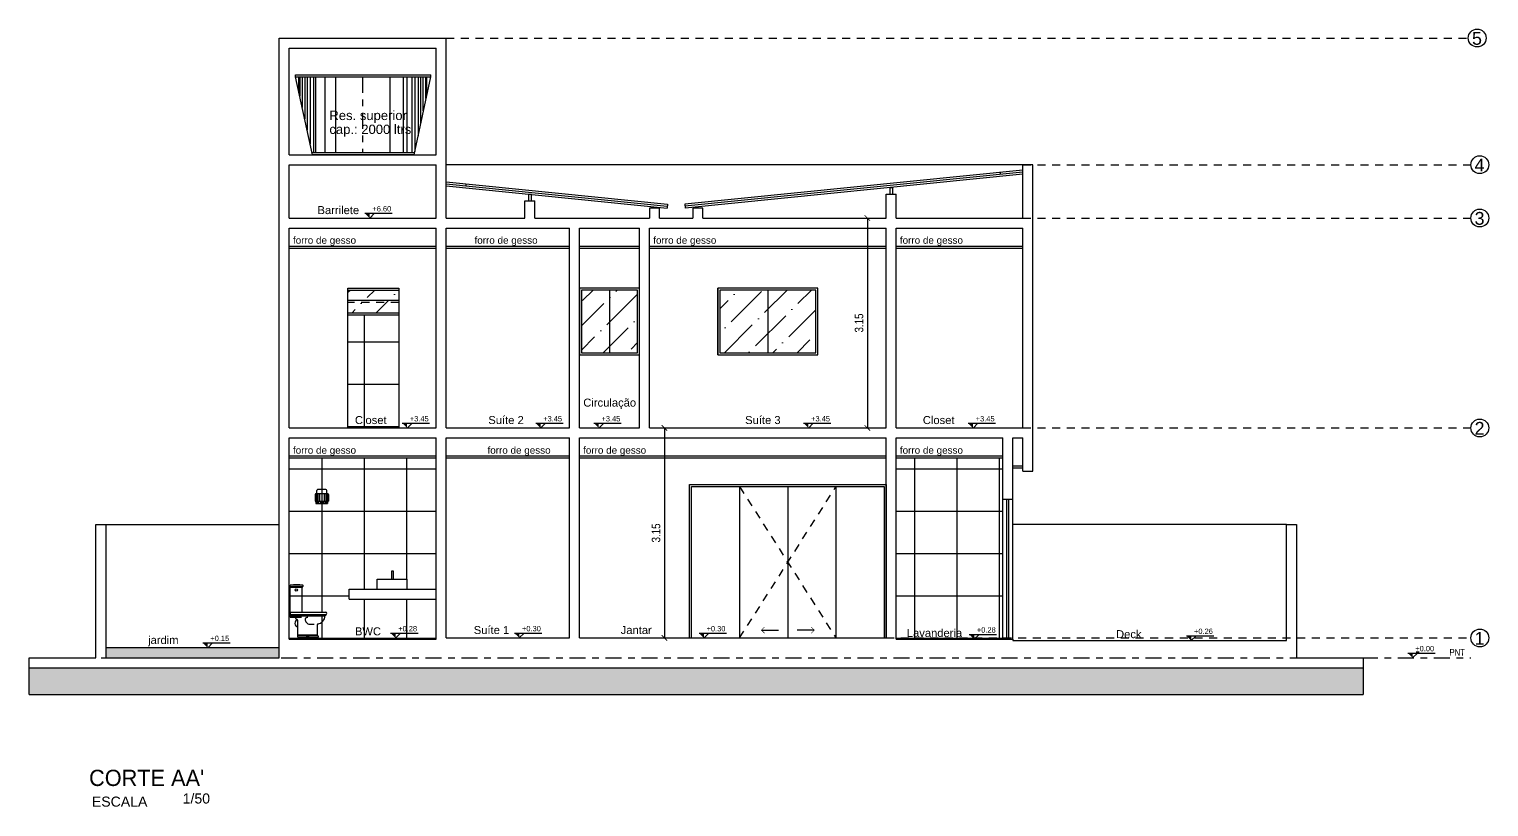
# Model space of a CAD drawing. Header units: millimetres. Extents: x 2150 to 2328, y 1207 to 1262.
# Drawn here: x 2149.67 to 2171.56, y 1227.62 to 1239.28 of the extents above; entities that cross this region are included whole.
import ezdxf

# ---------------------------------------------------------------- set-up
doc = ezdxf.new("R2010")
doc.units = ezdxf.units.MM
doc.header["$LTSCALE"] = 0.01
doc.linetypes.add('ACAD_ISO02W100', pattern=[15, 12, -3])
doc.linetypes.add('ACAD_ISO04W100', pattern=[30, 24, -3, 0, -3])
for name, color, linetype in [('Linha corte', 1, 'ACAD_ISO04W100'), ('LINHAS GERAIS', 7, 'Continuous'), ('LINHAS GERAIS.', 7, 'Continuous'), ('Parede', 210, 'Continuous'), ('PAREDE CORTADA 0.6', 210, 'Continuous'), ('PAREDE-VISTA-02', 163, 'Continuous'), ('PILAR', 3, 'Continuous'), ('texto', 7, 'Continuous'), ('TEXTO-02', 7, 'Continuous')]:
    doc.layers.add(name, color=color, linetype=linetype)
doc.layers.add('LINHA FINA       0.0', color=7, linetype='Continuous', lineweight=0)
doc.styles.add('100-AMBIENTE', font='ARIALN.TTF', dxfattribs={"height": 0.22})
doc.styles.add('ARIAL NARROW', font='ARIALN.TTF')
doc.styles.add('CP', font='swiss.ttf', dxfattribs={"height": 0.12})
doc.styles.add('STYLE1', font='arial.ttf', dxfattribs={"height": 0.35})
doc.styles.add('Utsaah', font='', dxfattribs={"height": 0.147484})
doc.styles.get('Utsaah').set_extended_font_data('Utsaah')
doc.dimstyles.new('1-75', dxfattribs={"dimscale": 75, "dimtxt": 0.0017, "dimasz": 0.0011, "dimexe": 0.02, "dimexo": 0.04, "dimgap": 0.0008, "dimtad": 3, "dimzin": 4, "dimdsep": 46, "dimtxsty": 'ARIAL NARROW', "dimblk": 'ARCHTICK', "dimcen": 0.0013, "dimse1": 1, "dimse2": 1, "dimclrd": 256, "dimclre": 256, "dimclrt": 7, "dimaunit": 1, "dimadec": 1, "dimazin": 0, "dimtfac": 1, "dimtix": 1, "dimtmove": 2, "dimatfit": 3, "dimldrblk": 'SETA', "dimfxl": 0, "dimtolj": 1, "dimtzin": 4, "dimarcsym": 0})
pattern_1 = [(360, (849.7729, 3619.6499), (2e-16, 0.635), []), (90, (849.7729, 3619.6499), (-0.635, 2e-16), [])]

# ---------------------------------------------------------------- blocks, each defined once
blk = doc.blocks.new('_ArchTick')
at = {"color": 0, "linetype": 'ByBlock', "const_width": 0.15}
blk.add_lwpolyline([(-0.5, -0.5), (0.5, 0.5)], dxfattribs=at)
blk = doc.blocks.new('SETA')
at = {"color": 0}
blk.add_line((0, 0), (-1.5, 0), dxfattribs=at)
at = {"color": 0, "const_width": 0.1}
blk.add_lwpolyline([(-0.57, 0.57), (0, 0), (-0.57, -0.57)], dxfattribs=at)
blk = doc.blocks.new('fbs')
at = {"layer": 'LINHAS GERAIS.'}
for p, q in [((1441.616, 1203.841), (1441.616, 1204.239)), ((1441.806, 1204.219), (1441.616, 1204.219)), ((1441.796, 1204.206), (1441.616, 1204.206)), ((1441.796, 1203.841), (1441.796, 1204.206)), ((1441.802, 1204.21), (1441.806, 1204.219)), ((1441.616, 1203.831), (1441.616, 1203.761)), ((1441.616, 1203.8), (1442.148, 1203.8)), ((1441.616, 1203.78), (1442.138, 1203.78)), ((1441.621, 1203.836), (1441.791, 1203.836)), ((1441.695, 1203.756), (1441.621, 1203.756)), ((1441.787, 1203.756), (1441.695, 1203.756)), ((1441.695, 1203.751), (1441.695, 1203.756)), ((1441.731, 1203.613), (1441.731, 1203.698)), ((1441.791, 1203.836), (1442.148, 1203.836)), ((1442.148, 1203.8), (1442.148, 1203.79)), ((1441.731, 1203.461), (1441.731, 1203.613)), ((1442.021, 1203.49), (1441.731, 1203.49)), ((1442.031, 1203.476), (1441.731, 1203.476)), ((1441.908, 1203.653), (1441.977, 1203.653)), ((1442.021, 1203.646), (1442.021, 1203.49)), ((1441.736, 1203.456), (1442.031, 1203.456))]:
    blk.add_line(p, q, dxfattribs=at)
blk.add_circle((1441.706, 1204.168), 0.0175, dxfattribs=at)
for centre, radius, start, end in [((1441.717, 1203.545), 0.701, 82.7293, 98.2569), ((1441.796, 1204.212), 0.006, 270, 339.5545), ((1441.797, 1204.23), 0.0142, 312.2267, 51.2215), ((1441.653, 1203.717), 0.051, 30.1251, 30.1251), ((1441.621, 1203.841), 0.005, 180, 270), ((1441.621, 1203.831), 0.005, 90, 180), ((1441.621, 1203.761), 0.005, 180, 270), ((1441.745, 1203.67), 0.058, 114.8655, 256.032), ((1441.708, 1203.749), 0.0132, 174.5119, 239.4282), ((1441.68, 1203.691), 0.0516, 37.894, 65.3351), ((1441.68, 1203.691), 0.0516, 4.5586, 37.894), ((1441.791, 1203.841), 0.005, 270, 0), ((1441.911, 1203.723), 0.0702, 173.382, 267.5459), ((1441.871, 1203.725), 0.0312, 75.0966, 168.5927), ((1442.002, 1203.79), 0.137, 281.8866, 355.8585), ((1442.138, 1203.79), 0.01, 270, 0), ((1442.148, 1203.818), 0.018, 270, 90), ((1441.881, 1203.453), 0.0242, 98.9734, 170.7751), ((1441.873, 1203.453), 0.0242, 9.2249, 81.0266), ((1442.032, 1203.646), 0.011, 101.8866, 180), ((1442.017, 1203.477), 0.0139, 358.5559, 73.7774), ((1442.031, 1203.466), 0.01, 0, 90), ((1441.736, 1203.461), 0.005, 180, 270), ((1442.031, 1203.466), 0.01, 270, 0)]:
    blk.add_arc(centre, radius, start, end, dxfattribs=at)
blk = doc.blocks.new('de')
at = {"layer": 'LINHAS GERAIS.', "color": 5}
for p, q in [((2378.517, 1309.542), (2378.487, 1309.542)), ((2378.487, 1307.513), (2378.487, 1309.542)), ((2379.683, 1309.288), (2378.517, 1309.542)), ((2378.517, 1307.513), (2378.517, 1309.542)), ((2379.653, 1309.293), (2379.653, 1307.762)), ((2379.683, 1309.288), (2379.683, 1308.61)), ((2379.683, 1308.61), (2379.683, 1307.768)), ((2379.683, 1307.768), (2378.517, 1307.513)), ((2378.517, 1307.513), (2378.487, 1307.513))]:
    blk.add_line(p, q, dxfattribs=at)
at = {"layer": 'LINHAS GERAIS.', "color": 253}
for p, q in [((2378.517, 1309.477), (2378.747, 1309.477)), ((2378.517, 1309.468), (2378.795, 1309.468)), ((2378.517, 1309.459), (2378.838, 1309.459)), ((2378.517, 1309.422), (2379.027, 1309.422)), ((2378.517, 1309.385), (2379.214, 1309.385)), ((2378.517, 1309.348), (2379.401, 1309.348)), ((2378.517, 1309.302), (2379.634, 1309.302)), ((2378.517, 1309.256), (2379.653, 1309.256)), ((2378.517, 1309.182), (2379.653, 1309.182)), ((2378.517, 1309.126), (2379.653, 1309.126)), ((2378.517, 1308.923), (2379.653, 1308.923)), ((2378.517, 1308.112), (2379.653, 1308.112)), ((2378.517, 1307.953), (2379.653, 1307.953)), ((2378.517, 1307.81), (2379.653, 1307.81)), ((2378.517, 1307.779), (2379.653, 1307.779)), ((2378.517, 1307.733), (2379.525, 1307.733)), ((2378.517, 1307.687), (2379.313, 1307.687)), ((2378.517, 1307.65), (2379.145, 1307.65)), ((2378.517, 1307.613), (2378.976, 1307.613)), ((2378.517, 1307.576), (2378.805, 1307.576)), ((2378.517, 1307.567), (2378.766, 1307.567)), ((2378.517, 1307.558), (2378.723, 1307.558))]:
    blk.add_line(p, q, dxfattribs=at)
at = {"layer": 'LINHAS GERAIS.', "color": 253, "linetype": 'ACAD_ISO04W100'}
blk.add_line((2378.517, 1308.518), (2379.653, 1308.518), dxfattribs=at)
at = {"layer": 'texto', "style": 'CP'}
for s, p in [('Res. superior', (2379.163, 1308.019)), ('cap.: 2000 ltrs', (2379.372, 1308.019))]:
    blk.add_text(s, height=0.14, rotation=90, dxfattribs=at).set_placement(p)
blk = doc.blocks.new('*D485')
at = {"layer": 'Defpoints', "color": 0}
for p in [(2159.252, 1233.299), (2159.198, 1230.149), (2159.252, 1230.149)]:
    blk.add_point(p, dxfattribs=at)
at = {"layer": 'PILAR', "lineweight": -2}
blk.add_line((2159.198, 1233.299), (2159.198, 1230.149), dxfattribs=at)
at = {"layer": 'PILAR', "lineweight": -2, "xscale": 0.0825, "yscale": 0.0825, "zscale": 0.0825}
for p, rotation in [((2159.198, 1233.299), 90), ((2159.198, 1230.149), 270)]:
    blk.add_blockref('_ArchTick', p, dxfattribs=dict(at, rotation=rotation))
at = {"layer": 'PILAR', "color": 7, "insert": (2159.072, 1231.724), "char_height": 0.1275, "attachment_point": 5, "rotation": 90, "style": 'ARIAL NARROW'}
blk.add_mtext('\\A1;3.15', dxfattribs=at)
blk = doc.blocks.new('*D486')
at = {"layer": 'Defpoints', "color": 0}
for p in [(2160.46, 1236.449), (2160.46, 1233.299), (2162.241, 1233.299)]:
    blk.add_point(p, dxfattribs=at)
at = {"layer": 'PILAR', "lineweight": -2}
blk.add_line((2162.241, 1236.449), (2162.241, 1233.299), dxfattribs=at)
at = {"layer": 'PILAR', "lineweight": -2, "xscale": 0.0825, "yscale": 0.0825, "zscale": 0.0825}
for p, rotation in [((2162.241, 1236.449), 90), ((2162.241, 1233.299), 270)]:
    blk.add_blockref('_ArchTick', p, dxfattribs=dict(at, rotation=rotation))
at = {"layer": 'PILAR', "color": 7, "insert": (2162.116, 1234.874), "char_height": 0.1275, "attachment_point": 5, "rotation": 90, "style": 'ARIAL NARROW'}
blk.add_mtext('\\A1;3.15', dxfattribs=at)

msp = doc.modelspace()

# ---------------------------------------------------------------- hatches: boundary and pattern name
at = {"layer": 'LINHA FINA       0.0'}
h = msp.add_hatch(dxfattribs=at)
h.set_pattern_fill('ANSI36', color=252, scale=0.081)
h.set_pattern_definition([(45, (-30.14309, 43.63757), (0.13638764, 0.500088013), [0.6429375, -0.1285875, 0, -0.1285875])])
h.paths.add_polyline_path([(2155.213, 1235.369), (2154.453, 1235.369), (2154.453, 1235.214), (2155.213, 1235.214)])
h.paths.add_polyline_path([(2155.213, 1235.214), (2154.453, 1235.214), (2154.453, 1235.182), (2155.213, 1235.182)])
h.paths.add_polyline_path([(2155.213, 1235.182), (2154.453, 1235.182), (2154.453, 1235.029), (2155.213, 1235.029)])
h.paths.add_polyline_path([(2158.795, 1235.369), (2157.953, 1235.369), (2157.953, 1234.429), (2158.795, 1234.429)])
h.paths.add_polyline_path([(2160.749, 1235.369), (2160.029, 1235.369), (2160.029, 1234.429), (2160.749, 1234.429)])
h.paths.add_polyline_path([(2161.469, 1235.369), (2160.749, 1235.369), (2160.749, 1234.429), (2161.469, 1234.429)])
at = {"layer": 'LINHAS GERAIS'}
h = msp.add_hatch(dxfattribs=at)
h.set_pattern_fill('NET', color=252, scale=0.2)
h.set_pattern_definition(pattern_1)
h.paths.add_polyline_path([(2155.213, 1234.999), (2154.453, 1234.999), (2154.453, 1233.299), (2155.213, 1233.299)])
h.paths.add_polyline_path([(2154.525, 1233.323), (2155.063, 1233.323), (2155.063, 1233.512), (2154.525, 1233.512)], flags=24)
h = msp.add_hatch(dxfattribs=at)
h.set_pattern_fill('NET', color=252, scale=0.2)
h.set_pattern_definition(pattern_1)
h.paths.add_polyline_path([(2153.573, 1232.849), (2153.573, 1230.129), (2155.773, 1230.129), (2155.773, 1230.729), (2154.473, 1230.729), (2154.473, 1230.879), (2154.892, 1230.879), (2154.892, 1231.029), (2155.107, 1231.029), (2155.107, 1231.15), (2155.136, 1231.15), (2155.136, 1231.029), (2155.342, 1231.029), (2155.342, 1230.879), (2155.773, 1230.879), (2155.773, 1232.849)])
h.paths.add_polyline_path([(2153.592, 1230.537, 0.414214), (2153.587, 1230.532), (2153.587, 1230.501), (2154.119, 1230.501, 1), (2154.119, 1230.537), (2153.762, 1230.537)], flags=16)
h.paths.add_polyline_path([(2153.772, 1230.917, -0.612151), (2153.767, 1230.907), (2153.587, 1230.907), (2153.587, 1230.94, -0.062452), (2153.762, 1230.943, -1.072879)], flags=16)
h.paths.add_polyline_path([(2155.186, 1230.226), (2155.509, 1230.226), (2155.509, 1230.348), (2155.186, 1230.348)], flags=24)
h.paths.add_polyline_path([(2154.525, 1230.153), (2154.969, 1230.153), (2154.969, 1230.342), (2154.525, 1230.342)], flags=24)
h = msp.add_hatch(dxfattribs=at)
h.set_pattern_fill('NET', color=252, scale=0.2)
h.set_pattern_definition(pattern_1)
h.paths.add_polyline_path([(2162.673, 1230.129), (2164.273, 1230.129), (2164.273, 1232.229), (2164.273, 1232.849), (2162.673, 1232.849)])
h.paths.add_polyline_path([(2163.862, 1230.207), (2164.185, 1230.207), (2164.185, 1230.329), (2163.862, 1230.329)], flags=24)
h.paths.add_polyline_path([(2162.801, 1230.13), (2163.681, 1230.13), (2163.681, 1230.314), (2162.801, 1230.314)], flags=24)
h = msp.add_hatch(color=94, dxfattribs=at)
h.dxf.hatch_style = 1
h.paths.add_polyline_path([(2153.423, 1229.849), (2153.423, 1230.003), (2150.823, 1230.003), (2150.823, 1229.849)])
h = msp.add_hatch(color=9, dxfattribs=at)
h.dxf.hatch_style = 1
h.paths.add_polyline_path([(2169.673, 1229.299), (2169.673, 1229.699), (2149.673, 1229.699), (2149.673, 1229.299)])

# ---------------------------------------------------------------- linework, layer by layer
for p, q in [((2154.706, 1236.521), (2155.116, 1236.521)), ((2154.779, 1236.448), (2154.852, 1236.521)), ((2155.267, 1233.371), (2155.677, 1233.371)), ((2155.34, 1233.298), (2155.413, 1233.371)), ((2157.267, 1233.371), (2157.677, 1233.371)), ((2157.34, 1233.298), (2157.413, 1233.371)), ((2158.14, 1233.371), (2158.551, 1233.371)), ((2158.214, 1233.298), (2158.287, 1233.371)), ((2161.283, 1233.371), (2161.694, 1233.371)), ((2161.357, 1233.298), (2161.43, 1233.371)), ((2163.752, 1233.371), (2164.162, 1233.371)), ((2163.825, 1233.298), (2163.898, 1233.371)), ((2155.092, 1230.221), (2155.503, 1230.221)), ((2155.166, 1230.148), (2155.239, 1230.221)), ((2156.948, 1230.222), (2157.359, 1230.222)), ((2157.022, 1230.149), (2157.095, 1230.222)), ((2159.717, 1230.221), (2160.127, 1230.221)), ((2159.79, 1230.148), (2159.863, 1230.221)), ((2163.768, 1230.202), (2164.179, 1230.202)), ((2163.842, 1230.129), (2163.915, 1230.202)), ((2167.024, 1230.182), (2167.435, 1230.182)), ((2167.097, 1230.109), (2167.171, 1230.182)), ((2152.275, 1230.076), (2152.686, 1230.076)), ((2152.349, 1230.003), (2152.422, 1230.076)), ((2170.343, 1229.922), (2170.753, 1229.922)), ((2170.416, 1229.849), (2170.489, 1229.922))]:
    msp.add_line(p, q)
for points in [[(2154.779, 1236.448), (2154.779, 1236.521), (2154.706, 1236.521)], [(2155.34, 1233.298), (2155.34, 1233.371), (2155.267, 1233.371)], [(2157.34, 1233.298), (2157.34, 1233.371), (2157.267, 1233.371)], [(2158.214, 1233.298), (2158.214, 1233.371), (2158.14, 1233.371)], [(2161.357, 1233.298), (2161.357, 1233.371), (2161.283, 1233.371)], [(2163.825, 1233.298), (2163.825, 1233.371), (2163.752, 1233.371)], [(2155.166, 1230.148), (2155.166, 1230.221), (2155.092, 1230.221)], [(2157.022, 1230.149), (2157.022, 1230.222), (2156.948, 1230.222)], [(2159.79, 1230.148), (2159.79, 1230.221), (2159.717, 1230.221)], [(2163.842, 1230.129), (2163.842, 1230.202), (2163.768, 1230.202)], [(2167.097, 1230.109), (2167.097, 1230.182), (2167.024, 1230.182)], [(2152.349, 1230.003), (2152.349, 1230.076), (2152.275, 1230.076)], [(2170.416, 1229.849), (2170.416, 1229.922), (2170.343, 1229.922)]]:
    msp.add_solid(points)
at = {"layer": 'Linha corte'}
msp.add_line((2149.673, 1229.849), (2171.289, 1229.849), dxfattribs=at)
at = {"layer": 'LINHAS GERAIS', "linetype": 'ACAD_ISO02W100'}
for p, q in [((2155.923, 1239.149), (2171.25, 1239.149)), ((2164.573, 1237.249), (2171.289, 1237.249)), ((2164.573, 1236.449), (2171.289, 1236.449)), ((2155.213, 1235.182), (2154.453, 1235.182)), ((2164.573, 1233.299), (2171.289, 1233.299)), ((2160.325, 1230.149), (2161.77, 1232.419)), ((2160.325, 1232.419), (2161.77, 1230.149)), ((2162.523, 1230.149), (2171.29, 1230.149))]:
    msp.add_line(p, q, dxfattribs=at)
at = {"layer": 'LINHAS GERAIS'}
for p, q in [((2164.573, 1237.249), (2155.923, 1237.249)), ((2155.923, 1236.99), (2159.243, 1236.658)), ((2155.923, 1236.96), (2159.24, 1236.628)), ((2156.223, 1236.93), (2156.223, 1236.96)), ((2164.573, 1237.165), (2159.503, 1236.658)), ((2164.573, 1237.135), (2159.506, 1236.628)), ((2164.573, 1237.105), (2159.509, 1236.599)), ((2164.231, 1237.131), (2164.234, 1237.101)), ((2155.923, 1236.93), (2159.237, 1236.599)), ((2159.243, 1236.658), (2159.237, 1236.599)), ((2159.503, 1236.658), (2159.509, 1236.599)), ((2153.573, 1236.029), (2155.773, 1236.029)), ((2153.573, 1235.999), (2155.773, 1235.999)), ((2155.923, 1236.029), (2157.773, 1236.029)), ((2155.923, 1235.999), (2157.773, 1235.999)), ((2157.923, 1236.029), (2158.825, 1236.029)), ((2157.923, 1235.999), (2158.825, 1235.999)), ((2158.975, 1236.029), (2162.523, 1236.029)), ((2158.975, 1235.999), (2162.523, 1235.999)), ((2162.673, 1236.029), (2164.573, 1236.029)), ((2162.673, 1235.999), (2164.573, 1235.999)), ((2154.453, 1233.299), (2154.453, 1235.399)), ((2154.453, 1235.399), (2155.213, 1235.399)), ((2154.453, 1235.369), (2155.213, 1235.369)), ((2155.213, 1235.214), (2154.453, 1235.214)), ((2155.213, 1235.399), (2155.213, 1233.299)), ((2158.374, 1235.369), (2158.374, 1234.429)), ((2159.999, 1234.399), (2159.999, 1235.399)), ((2160.749, 1235.369), (2160.749, 1234.429)), ((2161.499, 1234.399), (2161.499, 1235.399)), ((2154.453, 1235.029), (2155.213, 1235.029)), ((2154.453, 1234.999), (2155.213, 1234.999)), ((2159.573, 1230.149), (2159.573, 1232.449)), ((2159.573, 1232.449), (2162.523, 1232.449)), ((2160.325, 1232.419), (2160.325, 1230.149)), ((2161.048, 1232.419), (2161.048, 1230.149)), ((2161.77, 1232.419), (2161.77, 1230.149)), ((2164.273, 1230.129), (2164.273, 1232.229)), ((2164.333, 1230.129), (2164.333, 1232.229)), ((2164.363, 1230.129), (2164.363, 1232.229)), ((2164.423, 1230.129), (2164.423, 1232.229)), ((2150.823, 1231.849), (2153.423, 1231.849)), ((2168.523, 1231.849), (2164.423, 1231.849)), ((2154.473, 1230.729), (2154.473, 1230.879)), ((2154.473, 1230.879), (2155.773, 1230.879)), ((2154.892, 1231.029), (2155.342, 1231.029)), ((2154.892, 1230.879), (2154.892, 1231.029)), ((2155.342, 1230.879), (2155.342, 1231.029)), ((2154.473, 1230.729), (2155.773, 1230.729)), ((2153.423, 1230.003), (2150.823, 1230.003)), ((2170.47, 1229.94), (2170.512, 1229.94))]:
    msp.add_line(p, q, dxfattribs=at)
at = {"layer": 'LINHAS GERAIS', "color": 16}
for points in [[(2157.158, 1236.802), (2157.158, 1236.705), (2157.204, 1236.705), (2157.204, 1236.802)], [(2162.578, 1236.904), (2162.578, 1236.807), (2162.623, 1236.807), (2162.623, 1236.904)]]:
    msp.add_lwpolyline(points, close=True, dxfattribs=at)
at = {"layer": 'LINHAS GERAIS'}
for points in [[(2157.923, 1235.399), (2157.923, 1234.399), (2158.825, 1234.399), (2158.825, 1235.399)], [(2157.953, 1235.369), (2157.953, 1234.429), (2158.795, 1234.429), (2158.795, 1235.369)], [(2159.999, 1235.399), (2159.999, 1234.399), (2161.499, 1234.399), (2161.499, 1235.399)], [(2160.029, 1235.369), (2160.029, 1234.429), (2161.469, 1234.429), (2161.469, 1235.369)], [(2155.107, 1231.15), (2155.107, 1231.029), (2155.136, 1231.029), (2155.136, 1231.15)]]:
    msp.add_lwpolyline(points, close=True, dxfattribs=at)
for points in [[(2159.573, 1230.149), (2159.573, 1232.449), (2162.523, 1232.449), (2162.523, 1230.149)], [(2159.603, 1230.149), (2159.603, 1232.419), (2162.493, 1232.419), (2162.493, 1230.149)]]:
    msp.add_lwpolyline(points, dxfattribs=at)
at = {"layer": 'LINHAS GERAIS.'}
for p, q in [((2153.986, 1232.312), (2153.986, 1232.363)), ((2154.123, 1232.376), (2153.998, 1232.376)), ((2154.136, 1232.312), (2154.136, 1232.363)), ((2153.961, 1232.3), (2153.961, 1232.2)), ((2153.961, 1232.2), (2154.161, 1232.2)), ((2153.964, 1232.308), (2153.964, 1232.2)), ((2153.968, 1232.311), (2153.968, 1232.2)), ((2154.148, 1232.312), (2153.973, 1232.312)), ((2153.973, 1232.2), (2153.973, 1232.166)), ((2153.973, 1232.166), (2154.148, 1232.166)), ((2153.975, 1232.312), (2153.975, 1232.2)), ((2153.977, 1232.2), (2153.977, 1232.166)), ((2153.981, 1232.2), (2153.981, 1232.166)), ((2153.984, 1232.312), (2153.984, 1232.2)), ((2153.988, 1232.2), (2153.988, 1232.166)), ((2153.997, 1232.2), (2153.997, 1232.166)), ((2154, 1232.312), (2154, 1232.2)), ((2154.013, 1232.2), (2154.013, 1232.166)), ((2154.027, 1232.312), (2154.027, 1232.2)), ((2154.04, 1232.2), (2154.04, 1232.166)), ((2154.082, 1232.2), (2154.082, 1232.166)), ((2154.095, 1232.312), (2154.095, 1232.2)), ((2154.108, 1232.2), (2154.108, 1232.166)), ((2154.121, 1232.312), (2154.121, 1232.2)), ((2154.124, 1232.2), (2154.124, 1232.166)), ((2154.133, 1232.2), (2154.133, 1232.166)), ((2154.137, 1232.312), (2154.137, 1232.2)), ((2154.14, 1232.2), (2154.14, 1232.166)), ((2154.144, 1232.2), (2154.144, 1232.166)), ((2154.146, 1232.312), (2154.146, 1232.2)), ((2154.148, 1232.2), (2154.148, 1232.166)), ((2154.153, 1232.311), (2154.153, 1232.2)), ((2154.157, 1232.308), (2154.157, 1232.2)), ((2154.161, 1232.3), (2154.161, 1232.2))]:
    msp.add_line(p, q, dxfattribs=at)
for centre, start, end in [((2153.998, 1232.363), 90, 180), ((2154.123, 1232.363), 0, 90), ((2153.973, 1232.3), 90, 180), ((2154.148, 1232.3), 0, 90)]:
    msp.add_arc(centre, 0.0125, start, end, dxfattribs=at)
at = {"layer": 'Parede'}
for p, q in [((2153.423, 1239.149), (2155.923, 1239.149)), ((2155.923, 1236.449), (2155.923, 1239.149)), ((2153.573, 1238.999), (2155.773, 1238.999)), ((2155.773, 1237.399), (2155.773, 1238.999)), ((2153.573, 1237.399), (2155.773, 1237.399)), ((2153.573, 1237.249), (2155.773, 1237.249)), ((2155.773, 1236.449), (2155.773, 1237.249)), ((2164.573, 1236.449), (2164.573, 1237.249)), ((2164.723, 1237.249), (2164.573, 1237.249)), ((2164.723, 1232.649), (2164.723, 1237.249)), ((2162.523, 1236.449), (2162.523, 1236.807)), ((2162.523, 1236.807), (2162.673, 1236.807)), ((2162.673, 1236.449), (2162.673, 1236.807)), ((2157.103, 1236.449), (2157.103, 1236.705)), ((2157.103, 1236.705), (2157.253, 1236.705)), ((2157.253, 1236.449), (2157.253, 1236.705)), ((2159.123, 1236.599), (2158.973, 1236.599)), ((2158.973, 1236.599), (2158.973, 1236.449)), ((2159.123, 1236.449), (2159.123, 1236.599)), ((2159.773, 1236.599), (2159.623, 1236.599)), ((2159.623, 1236.599), (2159.623, 1236.449)), ((2159.773, 1236.449), (2159.773, 1236.599)), ((2153.573, 1236.449), (2155.773, 1236.449)), ((2153.573, 1236.299), (2155.773, 1236.299)), ((2155.773, 1233.299), (2155.773, 1236.299)), ((2155.923, 1236.449), (2157.103, 1236.449)), ((2155.923, 1236.299), (2157.773, 1236.299)), ((2155.923, 1233.299), (2155.923, 1236.299)), ((2157.253, 1236.449), (2158.973, 1236.449)), ((2157.773, 1233.299), (2157.773, 1236.299)), ((2157.923, 1236.299), (2158.825, 1236.299)), ((2157.923, 1233.299), (2157.923, 1236.299)), ((2158.825, 1233.299), (2158.825, 1236.299)), ((2158.975, 1236.299), (2162.523, 1236.299)), ((2158.975, 1233.299), (2158.975, 1236.299)), ((2159.123, 1236.449), (2159.623, 1236.449)), ((2159.773, 1236.449), (2162.523, 1236.449)), ((2162.523, 1233.299), (2162.523, 1236.299)), ((2162.673, 1236.449), (2164.573, 1236.449)), ((2162.673, 1236.299), (2164.573, 1236.299)), ((2162.673, 1233.299), (2162.673, 1236.299)), ((2164.573, 1233.299), (2164.573, 1236.299)), ((2153.573, 1233.299), (2155.773, 1233.299)), ((2155.923, 1233.299), (2157.773, 1233.299)), ((2157.923, 1233.299), (2158.825, 1233.299)), ((2158.975, 1233.299), (2162.523, 1233.299)), ((2162.673, 1233.299), (2164.573, 1233.299)), ((2153.573, 1233.149), (2155.773, 1233.149)), ((2155.923, 1233.149), (2157.773, 1233.149)), ((2157.923, 1233.149), (2162.523, 1233.149)), ((2162.673, 1233.149), (2164.273, 1233.149)), ((2164.423, 1233.149), (2164.573, 1233.149)), ((2164.573, 1232.649), (2164.573, 1233.149)), ((2164.573, 1232.649), (2164.723, 1232.649)), ((2150.673, 1229.849), (2150.673, 1231.849)), ((2150.673, 1231.849), (2150.823, 1231.849)), ((2150.823, 1231.849), (2150.823, 1229.849)), ((2168.523, 1230.109), (2168.523, 1231.849)), ((2168.523, 1231.849), (2168.673, 1231.849)), ((2168.673, 1231.849), (2168.673, 1229.849)), ((2153.573, 1230.129), (2155.773, 1230.129)), ((2155.923, 1230.149), (2157.773, 1230.149)), ((2157.923, 1230.149), (2162.523, 1230.149)), ((2162.673, 1230.129), (2164.423, 1230.129)), ((2164.423, 1230.129), (2164.423, 1230.109)), ((2164.423, 1230.109), (2168.523, 1230.109)), ((2149.673, 1229.849), (2150.673, 1229.849)), ((2149.673, 1229.299), (2149.673, 1229.849)), ((2150.823, 1229.849), (2153.423, 1229.849)), ((2168.673, 1229.849), (2169.673, 1229.849)), ((2169.673, 1229.849), (2169.673, 1229.299)), ((2149.673, 1229.699), (2169.673, 1229.699)), ((2149.673, 1229.299), (2169.673, 1229.299))]:
    msp.add_line(p, q, dxfattribs=at)
at = {"layer": 'Parede', "color": 0}
for p, q in [((2153.573, 1232.879), (2155.773, 1232.879)), ((2153.573, 1232.849), (2155.773, 1232.849)), ((2155.923, 1232.879), (2157.773, 1232.879)), ((2155.923, 1232.849), (2157.773, 1232.849)), ((2157.923, 1232.879), (2162.523, 1232.879)), ((2157.923, 1232.849), (2162.523, 1232.849)), ((2162.673, 1232.879), (2164.273, 1232.879)), ((2162.673, 1232.849), (2164.273, 1232.849)), ((2164.423, 1232.729), (2164.573, 1232.729)), ((2164.423, 1232.699), (2164.573, 1232.699))]:
    msp.add_line(p, q, dxfattribs=at)
at = {"layer": 'PAREDE CORTADA 0.6'}
for p, q in [((2153.423, 1229.849), (2153.423, 1239.149)), ((2153.573, 1237.399), (2153.573, 1238.999)), ((2153.573, 1236.449), (2153.573, 1237.249)), ((2153.573, 1233.299), (2153.573, 1236.299)), ((2153.573, 1230.129), (2153.573, 1233.149)), ((2155.773, 1230.129), (2155.773, 1233.149)), ((2155.923, 1230.149), (2155.923, 1233.149)), ((2157.773, 1230.149), (2157.773, 1233.149)), ((2157.923, 1230.149), (2157.923, 1233.149)), ((2162.523, 1230.149), (2162.523, 1233.149)), ((2162.673, 1230.129), (2162.673, 1233.149)), ((2164.273, 1232.229), (2164.273, 1233.149)), ((2164.423, 1232.229), (2164.423, 1233.149)), ((2164.273, 1232.229), (2164.423, 1232.229))]:
    msp.add_line(p, q, dxfattribs=at)
at = {"layer": 'PAREDE-VISTA-02', "ltscale": 0.05}
for centre in [(2171.384, 1239.149), (2171.423, 1237.249), (2171.423, 1236.449), (2171.423, 1233.299), (2171.424, 1230.149)]:
    msp.add_circle(centre, 0.134, dxfattribs=at)

# ---------------------------------------------------------------- block references
at = {"layer": 'LINHAS GERAIS', "rotation": 270}
msp.add_blockref('de', (846.155, 3617.082), dxfattribs=at)
at = {"layer": 'LINHAS GERAIS.'}
msp.add_blockref('fbs', (711.971, 26.701), dxfattribs=at)

# ---------------------------------------------------------------- texts
at = {"layer": 'LINHAS GERAIS', "style": 'Utsaah'}
msp.add_text("CORTE AA'", height=0.2434, dxfattribs=at).set_placement((2150.571, 1227.928))
at = {"layer": 'LINHAS GERAIS.', "insert": (2170.969, 1229.983), "char_height": 0.1, "width": 1.79122, "attachment_point": 1, "rotation": 0.3453, "style": '100-AMBIENTE'}
msp.add_mtext('PNT', dxfattribs=at)
at = {"layer": 'texto', "style": 'CP'}
for s, p in [('Barrilete', (2153.996, 1236.508)), ('Circulação', (2157.981, 1233.62)), ('Closet', (2154.557, 1233.358)), ('Suíte 2', (2156.557, 1233.358)), ('Suíte 3', (2160.408, 1233.358)), ('Closet', (2163.072, 1233.358)), ('jardim', (2151.456, 1230.058)), ('BWC', (2154.557, 1230.188)), ('Suíte 1', (2156.339, 1230.208)), ('Jantar', (2158.542, 1230.208)), ('Lavanderia', (2162.832, 1230.164)), ('Deck', (2165.969, 1230.146))]:
    msp.add_text(s, height=0.12, dxfattribs=at).set_placement(p)
at = {"layer": 'TEXTO-02', "style": 'STYLE1'}
for s, height, p in [('5', 0.192, (2171.306, 1239.048)), ('4', 0.192, (2171.345, 1237.148)), ('3', 0.192, (2171.345, 1236.348)), ('forro de gesso', 0.10593, (2153.628, 1236.063)), ('forro de gesso', 0.10593, (2156.35, 1236.063)), ('forro de gesso', 0.10593, (2159.03, 1236.063)), ('forro de gesso', 0.10593, (2162.728, 1236.063)), ('2', 0.192, (2171.345, 1233.198)), ('forro de gesso', 0.10593, (2153.628, 1232.913)), ('forro de gesso', 0.10593, (2156.545, 1232.913)), ('forro de gesso', 0.10593, (2157.978, 1232.913)), ('forro de gesso', 0.10593, (2162.728, 1232.913)), ('1', 0.192, (2171.346, 1230.048)), ('ESCALA', 0.151, (2150.613, 1227.618)), ('  1/50', 0.151, (2151.857, 1227.665))]:
    msp.add_text(s, height=height, dxfattribs=at).set_placement(p)
for tag, p in [('+6.60', (2154.819, 1236.548)), ('+3.45', (2155.38, 1233.398)), ('+3.45', (2157.38, 1233.398)), ('+3.45', (2158.254, 1233.398)), ('+3.45', (2161.397, 1233.398)), ('+3.45', (2163.865, 1233.398)), ('+0.15', (2152.389, 1230.103)), ('+0.28', (2155.206, 1230.248)), ('+0.30', (2157.062, 1230.249)), ('+0.30', (2159.83, 1230.248)), ('+0.28', (2163.882, 1230.229)), ('+0.26', (2167.138, 1230.209)), ('+0.00', (2170.456, 1229.949))]:
    msp.add_attdef(tag, p, '0.00', height=0.08, dxfattribs=at)

# ---------------------------------------------------------------- dimensions: what is measured, and where the dimension line sits
at = {"layer": 'PILAR'}
for base, p1, p2, picture, middle in [((2162.241, 1233.299), (2160.46, 1236.449), (2160.46, 1233.299), '*D486', (2162.116, 1234.874)), ((2159.198, 1230.149), (2159.252, 1233.299), (2159.252, 1230.149), '*D485', (2159.072, 1231.724))]:
    dim = msp.add_linear_dim(base=base, p1=p1, p2=p2, angle=90, dimstyle='1-75', dxfattribs=at)
    dim.commit()
    dim.dimension.update_dxf_attribs({"geometry": picture, "text_midpoint": middle})

# ---------------------------------------------------------------- leaders
at = {"layer": 'LINHAS GERAIS'}
for points in [[(2160.651, 1230.267), (2160.907, 1230.267)], [(2161.445, 1230.267), (2161.189, 1230.267)]]:
    msp.add_leader(points, dimstyle='1-75', override={"dimgap": 0.0008, "dimtad": 0}, dxfattribs=at)

doc.saveas('drawing.dxf')
